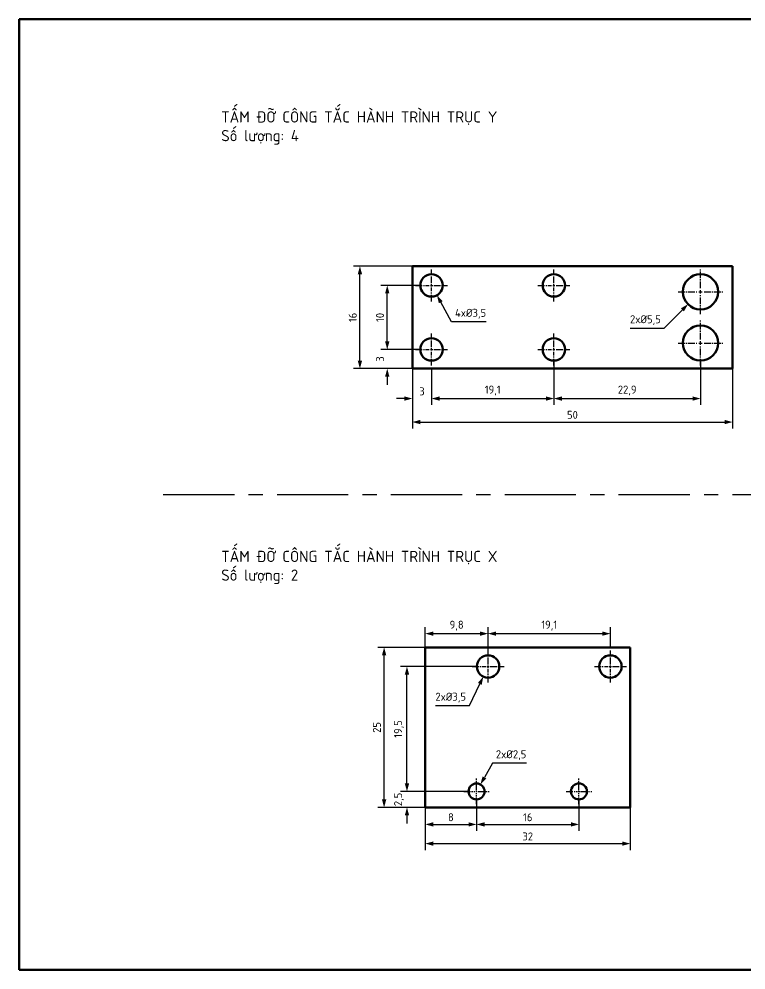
# Model space of a CAD drawing. Header units: millimetres. Extents: x -190 to 12889, y -227 to 3957.
# Drawn here: x 2218.2 to 2331.7, y 61.6 to 210.1 of the extents above; entities that cross this region are included whole.
import ezdxf

# ---------------------------------------------------------------- set-up
doc = ezdxf.new("R2010")
doc.units = ezdxf.units.MM
doc.header["$LTSCALE"] = 0.7
doc.header["$PDMODE"] = 35
doc.header["$PDSIZE"] = -4
doc.linetypes.add('CENTER', pattern=[50.8, 31.75, -6.35, 6.35, -6.35])
doc.linetypes.add('CENTER2', pattern=[1.125, 0.75, -0.125, 0.125, -0.125])
for name, color, linetype, lineweight in [('0.5', 7, 'Continuous', 50), ('AM_5', 10, 'Continuous', 25), ('AMC_Contour', 7, 'Continuous', 50), ('CON', 7, 'Continuous', 50), ('DIM', 94, 'Continuous', 25), ('KHUNGBV', 5, 'Continuous', 70)]:
    doc.layers.add(name, color=color, linetype=linetype, lineweight=lineweight)
doc.layers.add('DTAM', color=6, linetype='CENTER')
doc.styles.add('TCVN-7284', font='tcvn+7284-2003r.ttf')
doc.dimstyles.new('TCVN_ISO-25_RadiusDia', dxfattribs={"dimtxt": 2.5, "dimasz": 2.5, "dimexe": 2, "dimexo": 0, "dimgap": 1, "dimtad": 1, "dimtoh": 1, "dimtxsty": 'TCVN-7284', "dimblk": 'Arrow', "dimcen": 0, "dimclrd": 256, "dimclre": 256, "dimclrt": 256, "dimadec": 0, "dimazin": 0, "dimtfac": 1, "dimtofl": 0, "dimtmove": 1, "dimatfit": 0, "dimldrblk": 'Arrow', "dimfxl": 1, "dimlwd": -1, "dimlwe": -1, "dimarcsym": 0})

# ---------------------------------------------------------------- blocks, each defined once
blk = doc.blocks.new('KHUNG_A3')
at = {"layer": 'KHUNGBV', "color": 8, "linetype": 'Continuous', "ltscale": 0.66}
for p, q in [((481.71, 341.61), (61.71, 341.61)), ((61.71, 341.61), (61.71, 44.61)), ((61.71, 44.61), (481.71, 44.61))]:
    blk.add_line(p, q, dxfattribs=at)
blk = doc.blocks.new('*U272')
at = {"layer": 'AM_5', "color": 0, "linetype": 'CENTER2', "ltscale": 2, "transparency": 16777216}
for p, q in [((0, 0.35), (0, 2.5)), ((-2.5, 0), (-0.35, 0)), ((0.35, 0), (2.5, 0)), ((0, -2.5), (0, -0.35))]:
    blk.add_line(p, q, dxfattribs=at)
at = {"layer": 'AM_5', "color": 0, "linetype": 'Continuous', "ltscale": 2, "transparency": 16777216}
for p, q in [((-0.175, 0), (0.175, 0)), ((0, -0.175), (0, 0.175))]:
    blk.add_line(p, q, dxfattribs=at)
blk = doc.blocks.new('*U273')
at = {"layer": 'AM_5', "color": 0, "linetype": 'CENTER2', "ltscale": 2, "transparency": 16777216}
for p, q in [((0, 0.35), (0, 2.5)), ((-2.5, 0), (-0.35, 0)), ((0.35, 0), (2.5, 0)), ((0, -2.5), (0, -0.35))]:
    blk.add_line(p, q, dxfattribs=at)
at = {"layer": 'AM_5', "color": 0, "linetype": 'Continuous', "ltscale": 2, "transparency": 16777216}
for p, q in [((-0.175, 0), (0.175, 0)), ((0, -0.175), (0, 0.175))]:
    blk.add_line(p, q, dxfattribs=at)
blk = doc.blocks.new('*U274')
at = {"layer": 'AM_5', "color": 0, "linetype": 'CENTER2', "ltscale": 2, "transparency": 16777216}
for p, q in [((0, 0.25), (0, 2)), ((-2, 0), (-0.25, 0)), ((0.25, 0), (2, 0)), ((0, -2), (0, -0.25))]:
    blk.add_line(p, q, dxfattribs=at)
at = {"layer": 'AM_5', "color": 0, "linetype": 'Continuous', "ltscale": 2, "transparency": 16777216}
for p, q in [((-0.125, 0), (0.125, 0)), ((0, -0.125), (0, 0.125))]:
    blk.add_line(p, q, dxfattribs=at)
blk = doc.blocks.new('*U275')
at = {"layer": 'AM_5', "color": 0, "linetype": 'CENTER2', "ltscale": 2, "transparency": 16777216}
for p, q in [((0, 0.25), (0, 2)), ((-2, 0), (-0.25, 0)), ((0.25, 0), (2, 0)), ((0, -2), (0, -0.25))]:
    blk.add_line(p, q, dxfattribs=at)
at = {"layer": 'AM_5', "color": 0, "linetype": 'Continuous', "ltscale": 2, "transparency": 16777216}
for p, q in [((-0.125, 0), (0.125, 0)), ((0, -0.125), (0, 0.125))]:
    blk.add_line(p, q, dxfattribs=at)
blk = doc.blocks.new('CTHT_X1')
at = {"layer": '0.5'}
for p, q in [((2281.05, 132.7), (2281.05, 107.7)), ((2313.05, 132.7), (2281.05, 132.7)), ((2313.05, 107.7), (2313.05, 132.7)), ((2281.05, 107.7), (2313.05, 107.7))]:
    blk.add_line(p, q, dxfattribs=at)
for centre, radius in [((2290.85, 129.7), 1.75), ((2309.95, 129.7), 1.75), ((2289.05, 110.2), 1.25), ((2305.05, 110.2), 1.25)]:
    blk.add_circle(centre, radius, dxfattribs=at)
at = {"layer": 'AM_5', "linetype": 'CENTER2', "ltscale": 2}
for name, p in [('*U272', (2290.85, 129.7)), ('*U273', (2309.95, 129.7)), ('*U275', (2289.05, 110.2)), ('*U274', (2305.05, 110.2))]:
    blk.add_blockref(name, p, dxfattribs=at)
blk = doc.blocks.new('Arrow')
at = {"layer": 'DIM'}
blk.add_solid([(-1, 0.27), (-1, -0.27), (0, 0)], dxfattribs=at)
blk = doc.blocks.new('*D183')
at = {"layer": 'Defpoints', "color": 0, "ltscale": 0.7, "transparency": 16777216}
for p in [(2291.44, 114.14), (2281.64, 112), (2291.44, 110.75)]:
    blk.add_point(p, dxfattribs=at)
at = {"layer": 'DIM', "ltscale": 0.7, "transparency": 16777216}
for p, q in [((2281.64, 112), (2281.64, 115.14)), ((2291.44, 110.75), (2291.44, 115.14)), ((2282.89, 114.14), (2290.19, 114.14))]:
    blk.add_line(p, q, dxfattribs=at)
at = {"layer": 'DIM', "ltscale": 0.7, "transparency": 16777216, "xscale": 1.25, "yscale": 1.25, "zscale": 1.25, "rotation": 180}
blk.add_blockref('Arrow', (2281.64, 114.14), dxfattribs=at)
at = {"layer": 'DIM', "ltscale": 0.7, "transparency": 16777216, "xscale": 1.25, "yscale": 1.25, "zscale": 1.25}
blk.add_blockref('Arrow', (2291.44, 114.14), dxfattribs=at)
at = {"layer": 'DIM', "ltscale": 0.7, "transparency": 16777216, "insert": (2286.54, 115.39), "char_height": 1.25, "attachment_point": 5, "style": 'TCVN-7284'}
blk.add_mtext('9,8', dxfattribs=at)
blk = doc.blocks.new('*D184')
at = {"layer": 'Defpoints', "color": 0, "ltscale": 0.7, "transparency": 16777216}
for p in [(2310.54, 114.14), (2310.54, 112), (2291.44, 110.75)]:
    blk.add_point(p, dxfattribs=at)
at = {"layer": 'DIM', "ltscale": 0.7, "transparency": 16777216}
for p, q in [((2291.44, 110.75), (2291.44, 115.14)), ((2310.54, 112), (2310.54, 115.14)), ((2292.69, 114.14), (2309.29, 114.14))]:
    blk.add_line(p, q, dxfattribs=at)
at = {"layer": 'DIM', "ltscale": 0.7, "transparency": 16777216, "xscale": 1.25, "yscale": 1.25, "zscale": 1.25, "rotation": 180}
blk.add_blockref('Arrow', (2291.44, 114.14), dxfattribs=at)
at = {"layer": 'DIM', "ltscale": 0.7, "transparency": 16777216, "xscale": 1.25, "yscale": 1.25, "zscale": 1.25}
blk.add_blockref('Arrow', (2310.54, 114.14), dxfattribs=at)
at = {"layer": 'DIM', "ltscale": 0.7, "transparency": 16777216, "insert": (2300.99, 115.39), "char_height": 1.25, "attachment_point": 5, "style": 'TCVN-7284'}
blk.add_mtext('\\A1;19,1', dxfattribs=at)
blk = doc.blocks.new('*D185')
at = {"layer": 'Defpoints', "color": 0, "ltscale": 0.7, "transparency": 16777216}
for p in [(2289.64, 88.25), (2281.64, 87), (2289.64, 84.35)]:
    blk.add_point(p, dxfattribs=at)
at = {"layer": 'DIM', "ltscale": 0.7, "transparency": 16777216}
for p, q in [((2289.64, 88.25), (2289.64, 83.35)), ((2281.64, 87), (2281.64, 83.35)), ((2282.89, 84.35), (2288.39, 84.35))]:
    blk.add_line(p, q, dxfattribs=at)
at = {"layer": 'DIM', "ltscale": 0.7, "transparency": 16777216, "xscale": 1.25, "yscale": 1.25, "zscale": 1.25, "rotation": 180}
blk.add_blockref('Arrow', (2281.64, 84.35), dxfattribs=at)
at = {"layer": 'DIM', "ltscale": 0.7, "transparency": 16777216, "xscale": 1.25, "yscale": 1.25, "zscale": 1.25}
blk.add_blockref('Arrow', (2289.64, 84.35), dxfattribs=at)
at = {"layer": 'DIM', "ltscale": 0.7, "transparency": 16777216, "insert": (2285.64, 85.47), "char_height": 1.25, "attachment_point": 5, "style": 'TCVN-7284'}
blk.add_mtext('8', dxfattribs=at)
blk = doc.blocks.new('*D186')
at = {"layer": 'Defpoints', "color": 0, "ltscale": 0.7, "transparency": 16777216}
for p in [(2289.64, 88.25), (2305.64, 88.25), (2305.64, 84.35)]:
    blk.add_point(p, dxfattribs=at)
at = {"layer": 'DIM', "ltscale": 0.7, "transparency": 16777216}
for p, q in [((2289.64, 88.25), (2289.64, 83.35)), ((2305.64, 88.25), (2305.64, 83.35)), ((2290.89, 84.35), (2304.39, 84.35))]:
    blk.add_line(p, q, dxfattribs=at)
at = {"layer": 'DIM', "ltscale": 0.7, "transparency": 16777216, "xscale": 1.25, "yscale": 1.25, "zscale": 1.25, "rotation": 180}
blk.add_blockref('Arrow', (2289.64, 84.35), dxfattribs=at)
at = {"layer": 'DIM', "ltscale": 0.7, "transparency": 16777216, "xscale": 1.25, "yscale": 1.25, "zscale": 1.25}
blk.add_blockref('Arrow', (2305.64, 84.35), dxfattribs=at)
at = {"layer": 'DIM', "ltscale": 0.7, "transparency": 16777216, "insert": (2297.64, 85.47), "char_height": 1.25, "attachment_point": 5, "style": 'TCVN-7284'}
blk.add_mtext('16', dxfattribs=at)
blk = doc.blocks.new('*D187')
at = {"layer": 'Defpoints', "color": 0, "ltscale": 0.7, "transparency": 16777216}
for p in [(2281.64, 87), (2313.64, 87), (2313.64, 81.35)]:
    blk.add_point(p, dxfattribs=at)
at = {"layer": 'DIM', "ltscale": 0.7, "transparency": 16777216}
for p, q in [((2281.64, 87), (2281.64, 80.35)), ((2313.64, 87), (2313.64, 80.35)), ((2282.89, 81.35), (2312.39, 81.35))]:
    blk.add_line(p, q, dxfattribs=at)
at = {"layer": 'DIM', "ltscale": 0.7, "transparency": 16777216, "xscale": 1.25, "yscale": 1.25, "zscale": 1.25, "rotation": 180}
blk.add_blockref('Arrow', (2281.64, 81.35), dxfattribs=at)
at = {"layer": 'DIM', "ltscale": 0.7, "transparency": 16777216, "xscale": 1.25, "yscale": 1.25, "zscale": 1.25}
blk.add_blockref('Arrow', (2313.64, 81.35), dxfattribs=at)
at = {"layer": 'DIM', "ltscale": 0.7, "transparency": 16777216, "insert": (2297.64, 82.47), "char_height": 1.25, "attachment_point": 5, "style": 'TCVN-7284'}
blk.add_mtext('32', dxfattribs=at)
blk = doc.blocks.new('*D188')
at = {"layer": 'Defpoints', "color": 0, "ltscale": 0.7, "transparency": 16777216}
for p in [(2278.78, 89.5), (2288.39, 89.5), (2281.64, 87)]:
    blk.add_point(p, dxfattribs=at)
at = {"layer": 'DIM', "ltscale": 0.7, "transparency": 16777216}
for p, q in [((2278.78, 90.75), (2278.78, 92)), ((2288.39, 89.5), (2277.78, 89.5)), ((2281.64, 87), (2277.78, 87)), ((2278.78, 85.75), (2278.78, 84.5))]:
    blk.add_line(p, q, dxfattribs=at)
at = {"layer": 'DIM', "ltscale": 0.7, "transparency": 16777216, "xscale": 1.25, "yscale": 1.25, "zscale": 1.25}
for p, rotation in [((2278.78, 89.5), 270), ((2278.78, 87), 90)]:
    blk.add_blockref('Arrow', p, dxfattribs=dict(at, rotation=rotation))
at = {"layer": 'DIM', "ltscale": 0.7, "transparency": 16777216, "insert": (2277.53, 88.25), "char_height": 1.25, "attachment_point": 5, "rotation": 90, "style": 'TCVN-7284'}
blk.add_mtext('2,5', dxfattribs=at)
blk = doc.blocks.new('*D189')
at = {"layer": 'Defpoints', "color": 0, "ltscale": 0.7, "transparency": 16777216}
for p in [(2275.21, 112), (2281.64, 112), (2281.64, 87)]:
    blk.add_point(p, dxfattribs=at)
at = {"layer": 'DIM', "ltscale": 0.7, "transparency": 16777216}
for p, q in [((2281.64, 112), (2274.21, 112)), ((2275.21, 88.25), (2275.21, 110.75)), ((2281.64, 87), (2274.21, 87))]:
    blk.add_line(p, q, dxfattribs=at)
at = {"layer": 'DIM', "ltscale": 0.7, "transparency": 16777216, "xscale": 1.25, "yscale": 1.25, "zscale": 1.25}
for p, rotation in [((2275.21, 112), 90), ((2275.21, 87), 270)]:
    blk.add_blockref('Arrow', p, dxfattribs=dict(at, rotation=rotation))
at = {"layer": 'DIM', "ltscale": 0.7, "transparency": 16777216, "insert": (2274.08, 99.5), "char_height": 1.25, "attachment_point": 5, "rotation": 90, "style": 'TCVN-7284'}
blk.add_mtext('25', dxfattribs=at)
blk = doc.blocks.new('*D190')
at = {"layer": 'Defpoints', "color": 0, "ltscale": 0.7, "transparency": 16777216}
for p in [(2278.78, 109), (2289.69, 109), (2288.39, 89.5)]:
    blk.add_point(p, dxfattribs=at)
at = {"layer": 'DIM', "ltscale": 0.7, "transparency": 16777216}
for p, q in [((2289.69, 109), (2277.78, 109)), ((2278.78, 90.75), (2278.78, 107.75)), ((2288.39, 89.5), (2277.78, 89.5))]:
    blk.add_line(p, q, dxfattribs=at)
at = {"layer": 'DIM', "ltscale": 0.7, "transparency": 16777216, "xscale": 1.25, "yscale": 1.25, "zscale": 1.25}
for p, rotation in [((2278.78, 109), 90), ((2278.78, 89.5), 270)]:
    blk.add_blockref('Arrow', p, dxfattribs=dict(at, rotation=rotation))
at = {"layer": 'DIM', "ltscale": 0.7, "transparency": 16777216, "insert": (2277.53, 99.25), "char_height": 1.25, "attachment_point": 5, "rotation": 90, "style": 'TCVN-7284'}
blk.add_mtext('19,5', dxfattribs=at)
blk = doc.blocks.new('*U280')
at = {"layer": 'AM_5', "color": 0, "linetype": 'CENTER2', "ltscale": 2, "transparency": 16777216}
for p, q in [((0, 0.35), (0, 2.5)), ((-2.5, 0), (-0.35, 0)), ((0.35, 0), (2.5, 0)), ((0, -2.5), (0, -0.35))]:
    blk.add_line(p, q, dxfattribs=at)
at = {"layer": 'AM_5', "color": 0, "linetype": 'Continuous', "ltscale": 2, "transparency": 16777216}
for p, q in [((-0.175, 0), (0.175, 0)), ((0, -0.175), (0, 0.175))]:
    blk.add_line(p, q, dxfattribs=at)
blk = doc.blocks.new('*U281')
at = {"layer": 'AM_5', "color": 0, "linetype": 'CENTER2', "ltscale": 2, "transparency": 16777216}
for p, q in [((0, 0.35), (0, 2.5)), ((-2.5, 0), (-0.35, 0)), ((0.35, 0), (2.5, 0)), ((0, -2.5), (0, -0.35))]:
    blk.add_line(p, q, dxfattribs=at)
at = {"layer": 'AM_5', "color": 0, "linetype": 'Continuous', "ltscale": 2, "transparency": 16777216}
for p, q in [((-0.175, 0), (0.175, 0)), ((0, -0.175), (0, 0.175))]:
    blk.add_line(p, q, dxfattribs=at)
blk = doc.blocks.new('*U276')
at = {"layer": 'AM_5', "color": 0, "linetype": 'CENTER2', "ltscale": 2, "transparency": 16777216}
for p, q in [((0, 0.55), (0, 3.5)), ((-3.5, 0), (-0.55, 0)), ((0.55, 0), (3.5, 0)), ((0, -3.5), (0, -0.55))]:
    blk.add_line(p, q, dxfattribs=at)
at = {"layer": 'AM_5', "color": 0, "linetype": 'Continuous', "ltscale": 2, "transparency": 16777216}
for p, q in [((-0.275, 0), (0.275, 0)), ((0, -0.275), (0, 0.275))]:
    blk.add_line(p, q, dxfattribs=at)
blk = doc.blocks.new('*U277')
at = {"layer": 'AM_5', "color": 0, "linetype": 'CENTER2', "ltscale": 2, "transparency": 16777216}
for p, q in [((0, 0.55), (0, 3.5)), ((-3.5, 0), (-0.55, 0)), ((0.55, 0), (3.5, 0)), ((0, -3.5), (0, -0.55))]:
    blk.add_line(p, q, dxfattribs=at)
at = {"layer": 'AM_5', "color": 0, "linetype": 'Continuous', "ltscale": 2, "transparency": 16777216}
for p, q in [((-0.275, 0), (0.275, 0)), ((0, -0.275), (0, 0.275))]:
    blk.add_line(p, q, dxfattribs=at)
blk = doc.blocks.new('*U278')
at = {"layer": 'AM_5', "color": 0, "linetype": 'CENTER2', "ltscale": 2, "transparency": 16777216}
for p, q in [((0, 0.35), (0, 2.5)), ((-2.5, 0), (-0.35, 0)), ((0.35, 0), (2.5, 0)), ((0, -2.5), (0, -0.35))]:
    blk.add_line(p, q, dxfattribs=at)
at = {"layer": 'AM_5', "color": 0, "linetype": 'Continuous', "ltscale": 2, "transparency": 16777216}
for p, q in [((-0.175, 0), (0.175, 0)), ((0, -0.175), (0, 0.175))]:
    blk.add_line(p, q, dxfattribs=at)
blk = doc.blocks.new('*U279')
at = {"layer": 'AM_5', "color": 0, "linetype": 'CENTER2', "ltscale": 2, "transparency": 16777216}
for p, q in [((0, 0.35), (0, 2.5)), ((-2.5, 0), (-0.35, 0)), ((0.35, 0), (2.5, 0)), ((0, -2.5), (0, -0.35))]:
    blk.add_line(p, q, dxfattribs=at)
at = {"layer": 'AM_5', "color": 0, "linetype": 'Continuous', "ltscale": 2, "transparency": 16777216}
for p, q in [((-0.175, 0), (0.175, 0)), ((0, -0.175), (0, 0.175))]:
    blk.add_line(p, q, dxfattribs=at)
blk = doc.blocks.new('CTHT_Y2')
at = {"layer": 'CON'}
for p, q in [((2380.67, 151.01), (2330.67, 151.01)), ((2330.67, 151.01), (2330.67, 135.01)), ((2380.67, 135.01), (2380.67, 151.01)), ((2330.67, 135.01), (2380.67, 135.01))]:
    blk.add_line(p, q, dxfattribs=at)
for centre, radius in [((2333.67, 148.01), 1.75), ((2352.77, 148.01), 1.75), ((2375.67, 147.01), 2.75), ((2375.67, 139.01), 2.75), ((2333.67, 138.01), 1.75), ((2352.77, 138.01), 1.75)]:
    blk.add_circle(centre, radius, dxfattribs=at)
at = {"layer": 'AM_5', "linetype": 'CENTER2', "ltscale": 2}
for name, p in [('*U280', (2333.67, 148.01)), ('*U281', (2352.77, 148.01)), ('*U276', (2375.67, 147.01)), ('*U277', (2375.67, 139.01)), ('*U279', (2333.67, 138.01)), ('*U278', (2352.77, 138.01))]:
    blk.add_blockref(name, p, dxfattribs=at)
blk = doc.blocks.new('*D193')
at = {"layer": 'Defpoints', "color": 0, "ltscale": 0.7, "transparency": 16777216}
for p in [(2275.7, 158.52), (2280.87, 158.52), (2279.62, 155.52)]:
    blk.add_point(p, dxfattribs=at)
at = {"layer": 'DIM', "ltscale": 0.7, "transparency": 16777216}
for p, q in [((2275.7, 159.77), (2275.7, 161.02)), ((2280.87, 158.52), (2274.7, 158.52)), ((2279.62, 155.52), (2274.7, 155.52)), ((2275.7, 154.27), (2275.7, 153.02))]:
    blk.add_line(p, q, dxfattribs=at)
at = {"layer": 'DIM', "ltscale": 0.7, "transparency": 16777216, "xscale": 1.25, "yscale": 1.25, "zscale": 1.25}
for p, rotation in [((2275.7, 158.52), 270), ((2275.7, 155.52), 90)]:
    blk.add_blockref('Arrow', p, dxfattribs=dict(at, rotation=rotation))
at = {"layer": 'DIM', "ltscale": 0.7, "transparency": 16777216, "insert": (2274.57, 157.02), "char_height": 1.25, "attachment_point": 5, "rotation": 90, "style": 'TCVN-7284'}
blk.add_mtext('3', dxfattribs=at)
blk = doc.blocks.new('*D194')
at = {"layer": 'Defpoints', "color": 0, "ltscale": 0.7, "transparency": 16777216}
for p in [(2275.7, 168.52), (2280.87, 168.52), (2280.87, 158.52)]:
    blk.add_point(p, dxfattribs=at)
at = {"layer": 'DIM', "ltscale": 0.7, "transparency": 16777216}
for p, q in [((2280.87, 168.52), (2274.7, 168.52)), ((2275.7, 159.77), (2275.7, 167.27)), ((2280.87, 158.52), (2274.7, 158.52))]:
    blk.add_line(p, q, dxfattribs=at)
at = {"layer": 'DIM', "ltscale": 0.7, "transparency": 16777216, "xscale": 1.25, "yscale": 1.25, "zscale": 1.25}
for p, rotation in [((2275.7, 168.52), 90), ((2275.7, 158.52), 270)]:
    blk.add_blockref('Arrow', p, dxfattribs=dict(at, rotation=rotation))
at = {"layer": 'DIM', "ltscale": 0.7, "transparency": 16777216, "insert": (2274.57, 163.52), "char_height": 1.25, "attachment_point": 5, "rotation": 90, "style": 'TCVN-7284'}
blk.add_mtext('10', dxfattribs=at)
blk = doc.blocks.new('*D195')
at = {"layer": 'Defpoints', "color": 0, "ltscale": 0.7, "transparency": 16777216}
for p in [(2271.43, 171.52), (2279.62, 171.52), (2279.62, 155.52)]:
    blk.add_point(p, dxfattribs=at)
at = {"layer": 'DIM', "ltscale": 0.7, "transparency": 16777216}
for p, q in [((2279.62, 171.52), (2270.43, 171.52)), ((2271.43, 156.77), (2271.43, 170.27)), ((2279.62, 155.52), (2270.43, 155.52))]:
    blk.add_line(p, q, dxfattribs=at)
at = {"layer": 'DIM', "ltscale": 0.7, "transparency": 16777216, "xscale": 1.25, "yscale": 1.25, "zscale": 1.25}
for p, rotation in [((2271.43, 171.52), 90), ((2271.43, 155.52), 270)]:
    blk.add_blockref('Arrow', p, dxfattribs=dict(at, rotation=rotation))
at = {"layer": 'DIM', "ltscale": 0.7, "transparency": 16777216, "insert": (2270.31, 163.52), "char_height": 1.25, "attachment_point": 5, "rotation": 90, "style": 'TCVN-7284'}
blk.add_mtext('16', dxfattribs=at)
blk = doc.blocks.new('*D196')
at = {"layer": 'Defpoints', "color": 0, "ltscale": 0.7, "transparency": 16777216}
for p in [(2279.62, 155.52), (2282.62, 155.52), (2282.62, 150.85)]:
    blk.add_point(p, dxfattribs=at)
at = {"layer": 'DIM', "ltscale": 0.7, "transparency": 16777216}
for p, q in [((2279.62, 155.52), (2279.62, 149.85)), ((2282.62, 155.52), (2282.62, 149.85)), ((2278.37, 150.85), (2277.12, 150.85)), ((2283.87, 150.85), (2285.12, 150.85))]:
    blk.add_line(p, q, dxfattribs=at)
at = {"layer": 'DIM', "ltscale": 0.7, "transparency": 16777216, "xscale": 1.25, "yscale": 1.25, "zscale": 1.25}
blk.add_blockref('Arrow', (2279.62, 150.85), dxfattribs=at)
at = {"layer": 'DIM', "ltscale": 0.7, "transparency": 16777216, "xscale": 1.25, "yscale": 1.25, "zscale": 1.25, "rotation": 180}
blk.add_blockref('Arrow', (2282.62, 150.85), dxfattribs=at)
at = {"layer": 'DIM', "ltscale": 0.7, "transparency": 16777216, "insert": (2281.12, 151.98), "char_height": 1.25, "attachment_point": 5, "style": 'TCVN-7284'}
blk.add_mtext('3', dxfattribs=at)
blk = doc.blocks.new('*D197')
at = {"layer": 'Defpoints', "color": 0, "ltscale": 0.7, "transparency": 16777216}
for p in [(2301.72, 156.77), (2282.62, 155.52), (2301.72, 150.85)]:
    blk.add_point(p, dxfattribs=at)
at = {"layer": 'DIM', "ltscale": 0.7, "transparency": 16777216}
for p, q in [((2301.72, 156.77), (2301.72, 149.85)), ((2282.62, 155.52), (2282.62, 149.85)), ((2283.87, 150.85), (2300.47, 150.85))]:
    blk.add_line(p, q, dxfattribs=at)
at = {"layer": 'DIM', "ltscale": 0.7, "transparency": 16777216, "xscale": 1.25, "yscale": 1.25, "zscale": 1.25, "rotation": 180}
blk.add_blockref('Arrow', (2282.62, 150.85), dxfattribs=at)
at = {"layer": 'DIM', "ltscale": 0.7, "transparency": 16777216, "xscale": 1.25, "yscale": 1.25, "zscale": 1.25}
blk.add_blockref('Arrow', (2301.72, 150.85), dxfattribs=at)
at = {"layer": 'DIM', "ltscale": 0.7, "transparency": 16777216, "insert": (2292.17, 152.1), "char_height": 1.25, "attachment_point": 5, "style": 'TCVN-7284'}
blk.add_mtext('\\A1;19,1', dxfattribs=at)
blk = doc.blocks.new('*D198')
at = {"layer": 'Defpoints', "color": 0, "ltscale": 0.7, "transparency": 16777216}
for p in [(2301.72, 156.77), (2324.62, 156.77), (2324.62, 150.85)]:
    blk.add_point(p, dxfattribs=at)
at = {"layer": 'DIM', "ltscale": 0.7, "transparency": 16777216}
for p, q in [((2301.72, 156.77), (2301.72, 149.85)), ((2324.62, 156.77), (2324.62, 149.85)), ((2302.97, 150.85), (2323.37, 150.85))]:
    blk.add_line(p, q, dxfattribs=at)
at = {"layer": 'DIM', "ltscale": 0.7, "transparency": 16777216, "xscale": 1.25, "yscale": 1.25, "zscale": 1.25, "rotation": 180}
blk.add_blockref('Arrow', (2301.72, 150.85), dxfattribs=at)
at = {"layer": 'DIM', "ltscale": 0.7, "transparency": 16777216, "xscale": 1.25, "yscale": 1.25, "zscale": 1.25}
blk.add_blockref('Arrow', (2324.62, 150.85), dxfattribs=at)
at = {"layer": 'DIM', "ltscale": 0.7, "transparency": 16777216, "insert": (2313.17, 152.1), "char_height": 1.25, "attachment_point": 5, "style": 'TCVN-7284'}
blk.add_mtext('22,9', dxfattribs=at)
blk = doc.blocks.new('*D199')
at = {"layer": 'Defpoints', "color": 0, "ltscale": 0.7, "transparency": 16777216}
for p in [(2279.62, 155.52), (2329.62, 155.52), (2329.62, 147.18)]:
    blk.add_point(p, dxfattribs=at)
at = {"layer": 'DIM', "ltscale": 0.7, "transparency": 16777216}
for p, q in [((2279.62, 155.52), (2279.62, 146.18)), ((2329.62, 155.52), (2329.62, 146.18)), ((2280.87, 147.18), (2328.37, 147.18))]:
    blk.add_line(p, q, dxfattribs=at)
at = {"layer": 'DIM', "ltscale": 0.7, "transparency": 16777216, "xscale": 1.25, "yscale": 1.25, "zscale": 1.25, "rotation": 180}
blk.add_blockref('Arrow', (2279.62, 147.18), dxfattribs=at)
at = {"layer": 'DIM', "ltscale": 0.7, "transparency": 16777216, "xscale": 1.25, "yscale": 1.25, "zscale": 1.25}
blk.add_blockref('Arrow', (2329.62, 147.18), dxfattribs=at)
at = {"layer": 'DIM', "ltscale": 0.7, "transparency": 16777216, "insert": (2304.62, 148.31), "char_height": 1.25, "attachment_point": 5, "style": 'TCVN-7284'}
blk.add_mtext('50', dxfattribs=at)
blk = doc.blocks.new('*D200')
at = {"layer": 'Defpoints', "color": 0, "ltscale": 0.7, "transparency": 16777216}
for p in [(2292.2, 110.58), (2290.69, 107.42)]:
    blk.add_point(p, dxfattribs=at)
at = {"layer": 'DIM', "ltscale": 0.7, "transparency": 16777216}
for p, q in [((2288.52, 102.9), (2290.15, 106.29)), ((2283.21, 102.9), (2288.52, 102.9))]:
    blk.add_line(p, q, dxfattribs=at)
at = {"layer": 'DIM', "ltscale": 0.7, "transparency": 16777216, "xscale": 1.25, "yscale": 1.25, "zscale": 1.25, "rotation": 64.367973816767}
blk.add_blockref('Arrow', (2290.69, 107.42), dxfattribs=at)
at = {"layer": 'DIM', "ltscale": 0.7, "transparency": 16777216, "insert": (2285.61, 104.15), "char_height": 1.25, "attachment_point": 5, "style": 'TCVN-7284'}
blk.add_mtext('2x%%C3,5', dxfattribs=at)
blk = doc.blocks.new('*D201')
at = {"layer": 'Defpoints', "color": 0, "ltscale": 0.7, "transparency": 16777216}
for p in [(2290.26, 90.59), (2289.03, 88.41)]:
    blk.add_point(p, dxfattribs=at)
at = {"layer": 'DIM', "ltscale": 0.7, "transparency": 16777216}
for p, q in [((2292.13, 93.91), (2290.87, 91.68)), ((2297.44, 93.91), (2292.13, 93.91))]:
    blk.add_line(p, q, dxfattribs=at)
at = {"layer": 'DIM', "ltscale": 0.7, "transparency": 16777216, "xscale": 1.25, "yscale": 1.25, "zscale": 1.25, "rotation": 240.6292655394839}
blk.add_blockref('Arrow', (2290.26, 90.59), dxfattribs=at)
at = {"layer": 'DIM', "ltscale": 0.7, "transparency": 16777216, "insert": (2295.04, 95.16), "char_height": 1.25, "attachment_point": 5, "style": 'TCVN-7284'}
blk.add_mtext('2x%%c2,5', dxfattribs=at)
blk = doc.blocks.new('*D202')
at = {"layer": 'Defpoints', "color": 0, "ltscale": 0.7, "transparency": 16777216}
for p in [(2281.78, 170.06), (2283.46, 166.99)]:
    blk.add_point(p, dxfattribs=at)
at = {"layer": 'DIM', "ltscale": 0.7, "transparency": 16777216}
for p, q in [((2285.74, 162.84), (2284.06, 165.89)), ((2291.17, 162.84), (2285.74, 162.84))]:
    blk.add_line(p, q, dxfattribs=at)
at = {"layer": 'DIM', "ltscale": 0.7, "transparency": 16777216, "xscale": 1.25, "yscale": 1.25, "zscale": 1.25, "rotation": 118.7680400158155}
blk.add_blockref('Arrow', (2283.46, 166.99), dxfattribs=at)
at = {"layer": 'DIM', "ltscale": 0.7, "transparency": 16777216, "insert": (2288.71, 164.09), "char_height": 1.25, "attachment_point": 5, "style": 'TCVN-7284'}
blk.add_mtext('4x%%C3,5', dxfattribs=at)
blk = doc.blocks.new('*D203')
at = {"layer": 'Defpoints', "color": 0, "ltscale": 0.7, "transparency": 16777216}
for p in [(2326.57, 169.46), (2322.67, 165.58)]:
    blk.add_point(p, dxfattribs=at)
at = {"layer": 'DIM', "ltscale": 0.7, "transparency": 16777216}
for p, q in [((2318.92, 161.84), (2321.79, 164.7)), ((2313.61, 161.84), (2318.92, 161.84))]:
    blk.add_line(p, q, dxfattribs=at)
at = {"layer": 'DIM', "ltscale": 0.7, "transparency": 16777216, "xscale": 1.25, "yscale": 1.25, "zscale": 1.25, "rotation": 44.93427998708461}
blk.add_blockref('Arrow', (2322.67, 165.58), dxfattribs=at)
at = {"layer": 'DIM', "ltscale": 0.7, "transparency": 16777216, "insert": (2316.01, 163.09), "char_height": 1.25, "attachment_point": 5, "style": 'TCVN-7284'}
blk.add_mtext('2x%%C5,5', dxfattribs=at)

msp = doc.modelspace()

# ---------------------------------------------------------------- linework, layer by layer
at = {"layer": 'DTAM', "linetype": 'CENTER', "ltscale": 0.5}
msp.add_line((2240.7111, 135.8687), (2399.5268, 135.8687), dxfattribs=at)

# ---------------------------------------------------------------- block references
at = {"layer": 'DIM', "xscale": 0.5, "yscale": 0.5, "zscale": 0.5}
msp.add_blockref('KHUNG_A3', (2187.3406, 39.313), dxfattribs=at)
at = {"layer": 'DIM'}
for name, p in [('CTHT_Y2', (-51.0496, 20.5113)), ('CTHT_X1', (0.5908, -20.7045))]:
    msp.add_blockref(name, p, dxfattribs=at)

# ---------------------------------------------------------------- texts
at = {"layer": 'AMC_Contour', "color": 255, "char_height": 1.75, "attachment_point": 1, "style": 'TCVN-7284'}
for s, insert in [('TẤM ĐỠ CÔNG TẮC HÀNH TRÌNH TRỤC Y\\PSố lượng: 4', (2249.7755, 195.7008)), ('TẤM ĐỠ CÔNG TẮC HÀNH TRÌNH TRỤC X\\PSố lượng: 2', (2249.7755, 127.077))]:
    msp.add_mtext_dynamic_manual_height_columns(s, width=54.24472, gutter_width=8.75, heights=[0], dxfattribs=dict(at, insert=insert))

# ---------------------------------------------------------------- dimensions: what is measured, and where the dimension line sits
at = {"layer": 'DIM', "ltscale": 0.7}
for base, p1, p2, override, picture, middle in [((2271.4341, 171.5225), (2279.6195, 155.5225), (2279.6195, 171.5225), {"dimscale": 0.5}, '*D195', (2270.3091, 163.5225)), ((2275.6994, 168.5225), (2280.8695, 158.5225), (2280.8695, 168.5225), {"dimscale": 0.5, "dimtmove": 1}, '*D194', (2274.5744, 163.5225)), ((2275.2072, 111.9978), (2281.6448, 86.9978), (2281.6448, 111.9978), {"dimscale": 0.5, "dimtp": 0.15, "dimtm": 0.15}, '*D189', (2274.0822, 99.4978)), ((2278.7836, 108.9978), (2288.3948, 89.4978), (2289.6948, 108.9978), {"dimscale": 0.5}, '*D190', (2277.5336, 99.2478))]:
    dim = msp.add_linear_dim(base=base, p1=p1, p2=p2, angle=90, dimstyle='TCVN_ISO-25_RadiusDia', override=override, dxfattribs=at)
    dim.commit()
    dim.dimension.update_dxf_attribs({"geometry": picture, "text_midpoint": middle})
for p1, p2, override, picture, middle in [((2281.7773, 170.0565), (2283.4617, 166.9885), {"dimscale": 0.5, "dimpost": '4x%%C<>'}, '*D202', (2285.7375, 162.8434)), ((2326.5663, 169.4648), (2322.6727, 165.5802), {"dimscale": 0.5, "dimpost": '2x%%C<>'}, '*D203', (2318.9198, 161.8359)), ((2292.2018, 110.5756), (2290.6877, 107.42), {"dimscale": 0.5, "dimpost": '2x%%C<>'}, '*D200', (2288.5185, 102.899)), ((2289.0317, 88.4084), (2290.2578, 90.5871), {"dimscale": 0.5, "dimpost": '2x%%c<>'}, '*D201', (2292.1297, 93.9132))]:
    dim = msp.add_diameter_dim_2p(p1=p1, p2=p2, dimstyle='TCVN_ISO-25_RadiusDia', override=override, dxfattribs=at)
    dim.commit()
    dim.dimension.update_dxf_attribs({"geometry": picture, "text_midpoint": middle, "dimtype": 163})
for base, p1, p2, picture, middle in [((2275.6994, 158.5225), (2279.6195, 155.5225), (2280.8695, 158.5225), '*D193', (2275.6994, 157.0225)), ((2278.7836, 89.4978), (2281.6448, 86.9978), (2288.3948, 89.4978), '*D188', (2278.7836, 88.2478))]:
    dim = msp.add_linear_dim(base=base, p1=p1, p2=p2, angle=90, dimstyle='TCVN_ISO-25_RadiusDia', override={"dimscale": 0.5}, dxfattribs=at)
    dim.commit()
    dim.dimension.update_dxf_attribs({"geometry": picture, "text_midpoint": middle, "dimtype": 160})
for base, p1, p2, override, picture, middle in [((2301.7195, 150.8536), (2282.6195, 155.5225), (2301.7195, 156.7725), {"dimscale": 0.5, "dimgap": 1, "dimtol": 0, "dimlim": 0, "dimtp": 0.26, "dimtm": 0.16, "dimtmove": 1, "dimtolj": 1}, '*D197', (2292.1695, 152.1036)), ((2324.6195, 150.8536), (2301.7195, 156.7725), (2324.6195, 156.7725), {"dimscale": 0.5, "dimtmove": 1}, '*D198', (2313.1695, 152.1036)), ((2329.6195, 147.1847), (2279.6195, 155.5225), (2329.6195, 155.5225), {"dimscale": 0.5, "dimgap": 1, "dimtol": 0, "dimlim": 0, "dimtp": 0.15, "dimtm": 0.15}, '*D199', (2304.6195, 148.3097)), ((2291.4448, 114.1355), (2281.6448, 111.9978), (2291.4448, 110.7478), {"dimscale": 0.5}, '*D183', (2286.5448, 115.3855)), ((2310.5448, 114.1355), (2291.4448, 110.7478), (2310.5448, 111.9978), {"dimscale": 0.5, "dimtp": 0.26, "dimtm": 0.16, "dimtolj": 1}, '*D184', (2300.9948, 115.3855)), ((2289.6448, 84.3484), (2281.6448, 86.9978), (2289.6448, 88.2478), {"dimscale": 0.5}, '*D185', (2285.6448, 85.4734)), ((2305.6448, 84.3484), (2289.6448, 88.2478), (2305.6448, 88.2478), {"dimscale": 0.5, "dimtmove": 1}, '*D186', (2297.6448, 85.4734)), ((2313.6448, 81.3459), (2281.6448, 86.9978), (2313.6448, 86.9978), {"dimscale": 0.5, "dimtp": 0.15, "dimtm": 0.15}, '*D187', (2297.6448, 82.4709))]:
    dim = msp.add_linear_dim(base=base, p1=p1, p2=p2, dimstyle='TCVN_ISO-25_RadiusDia', override=override, dxfattribs=at)
    dim.commit()
    dim.dimension.update_dxf_attribs({"geometry": picture, "text_midpoint": middle})
dim = msp.add_linear_dim(base=(2282.6195, 150.8536), p1=(2279.6195, 155.5225), p2=(2282.6195, 155.5225), dimstyle='TCVN_ISO-25_RadiusDia', override={"dimscale": 0.5}, dxfattribs=at)
dim.commit()
dim.dimension.update_dxf_attribs({"geometry": '*D196', "text_midpoint": (2281.1195, 150.8536), "dimtype": 160})

doc.saveas('drawing.dxf')
